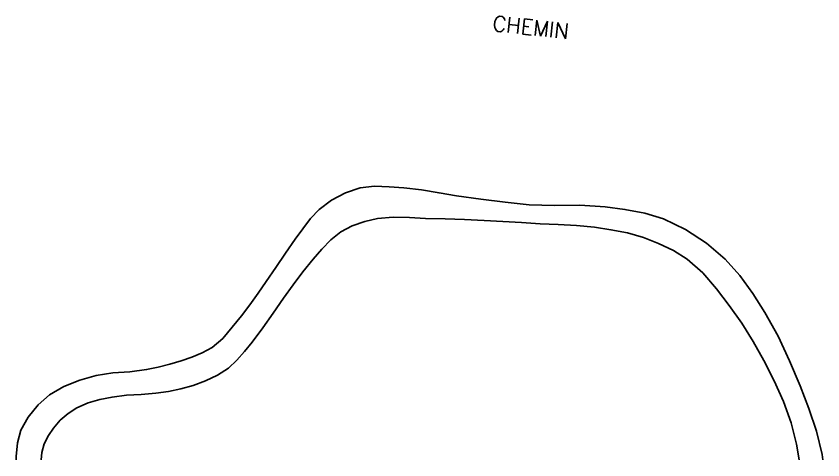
# Model space of a CAD drawing. Header units: millimetres. Extents: x 121000 to 122001, y 132000 to 133001.
# Drawn here: x 121405.1 to 121496.8, y 132000 to 132050.4 of the extents above; entities that cross this region are included whole.
import ezdxf
from ezdxf.enums import TextEntityAlignment as Align

# ---------------------------------------------------------------- set-up
doc = ezdxf.new("R2010")
doc.units = ezdxf.units.MM
doc.layers.add('W0071', color=7, linetype='CONTINUOUS')
doc.layers.add('W0989', color=7, linetype='CONTINUOUS')
doc.styles.get("Standard").update_dxf_attribs({"font": 'romans.shx', "width": 0.85})

msp = doc.modelspace()

# ---------------------------------------------------------------- linework, layer by layer
at = {"layer": 'W0071'}
for points in [[(121496.755, 132000), (121496.668, 132000.604), (121496.023, 132003.254), (121495.145, 132005.858), (121494.158, 132008.42), (121492.981, 132011.277), (121491.667, 132014.08), (121490.165, 132016.768), (121488.805, 132018.905), (121487.319, 132020.967), (121485.643, 132022.825), (121483.519, 132024.627), (121481.164, 132026.182), (121478.663, 132027.387), (121476.514, 132028.045), (121474.27, 132028.47), (121472.011, 132028.777), (121469.156, 132028.95), (121466.278, 132028.933), (121463.408, 132029.008), (121460.651, 132029.278), (121457.901, 132029.633), (121455.155, 132030.019), (121453.156, 132030.35), (121451.159, 132030.697), (121449.154, 132030.929), (121447.486, 132031.054), (121445.812, 132031.103), (121444.199, 132030.907), (121442.546, 132030.346), (121440.961, 132029.508), (121439.542, 132028.468), (121438.551, 132027.437), (121437.673, 132026.268), (121436.821, 132025.08), (121435.7, 132023.495), (121434.624, 132021.876), (121433.533, 132020.268), (121432.613, 132018.948), (121431.682, 132017.636), (121430.702, 132016.364), (121429.676, 132015.069), (121428.599, 132013.815), (121427.376, 132012.769), (121426.267, 132012.162), (121425.069, 132011.684), (121423.85, 132011.264), (121422.561, 132010.867), (121421.25, 132010.537), (121419.93, 132010.255), (121418.027, 132010.019), (121416.106, 132009.88), (121414.228, 132009.575), (121412.362, 132009.048), (121410.539, 132008.355), (121408.915, 132007.395), (121407.614, 132006.243), (121406.475, 132004.874), (121405.656, 132003.371), (121405.267, 132001.935), (121405.121, 132000.397), (121405.134, 132000)], [(121494.077, 132000), (121493.775, 132001.771), (121493.157, 132004.204), (121492.297, 132006.631), (121491.232, 132008.998), (121490.051, 132011.303), (121488.852, 132013.454), (121487.549, 132015.55), (121486.128, 132017.556), (121484.674, 132019.451), (121483.11, 132021.264), (121481.348, 132022.812), (121479.784, 132023.785), (121478.098, 132024.597), (121476.363, 132025.267), (121474.549, 132025.791), (121472.684, 132026.166), (121470.806, 132026.453), (121468.756, 132026.652), (121466.691, 132026.746), (121464.626, 132026.837), (121462.509, 132026.966), (121460.393, 132027.092), (121458.275, 132027.204), (121456.062, 132027.308), (121453.849, 132027.396), (121451.635, 132027.452), (121449.798, 132027.538), (121447.961, 132027.603), (121446.165, 132027.438), (121444.72, 132027.088), (121443.302, 132026.587), (121441.996, 132025.908), (121440.868, 132025.012), (121439.849, 132023.943), (121438.876, 132022.834), (121437.687, 132021.393), (121436.572, 132019.887), (121435.474, 132018.369), (121434.305, 132016.689), (121433.156, 132014.996), (121431.925, 132013.368), (121431.079, 132012.333), (121430.199, 132011.327), (121429.228, 132010.441), (121427.98, 132009.633), (121426.617, 132008.977), (121425.212, 132008.445), (121423.839, 132008.061), (121422.427, 132007.789), (121421.007, 132007.569), (121419.341, 132007.418), (121417.664, 132007.338), (121416.011, 132007.134), (121414.641, 132006.85), (121413.288, 132006.482), (121412.034, 132005.932), (121411.045, 132005.282), (121410.128, 132004.499), (121409.349, 132003.612), (121408.78, 132002.753), (121408.314, 132001.815), (121408.024, 132000.843), (121407.965, 132000)]]:
    msp.add_lwpolyline(points, dxfattribs=at)

# ---------------------------------------------------------------- texts
at = {"layer": 'W0989'}
msp.add_text('CHEMIN', height=1.75, rotation=353.8189, dxfattribs=at).set_placement((121463.577, 132049.177), align=Align.MIDDLE)

doc.saveas('drawing.dxf')
